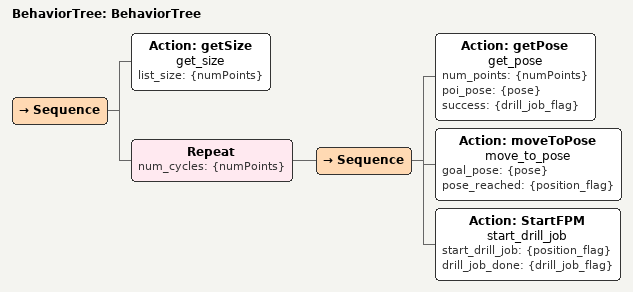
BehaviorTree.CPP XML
<?xml version="1.0"?>
<root main_tree_to_execute="BehaviorTree">
    <BehaviorTree ID="BehaviorTree">
                <Sequence>
                    <Action ID="getSize" name="get_size" list_size="{numPoints}"/>
                    <Repeat num_cycles="{numPoints}">
                        <Sequence>
                            <Action ID="getPose" name="get_pose" num_points="{numPoints}" poi_pose="{pose}" success="{drill_job_flag}"/>
                            <Action ID="moveToPose" name="move_to_pose" goal_pose="{pose}" pose_reached="{position_flag}"/>
                            <Action ID="StartFPM" name="start_drill_job" start_drill_job="{position_flag}" drill_job_done="{drill_job_flag}"/>
                        </Sequence>
                    </Repeat>
                </Sequence>
    </BehaviorTree>
</root>
